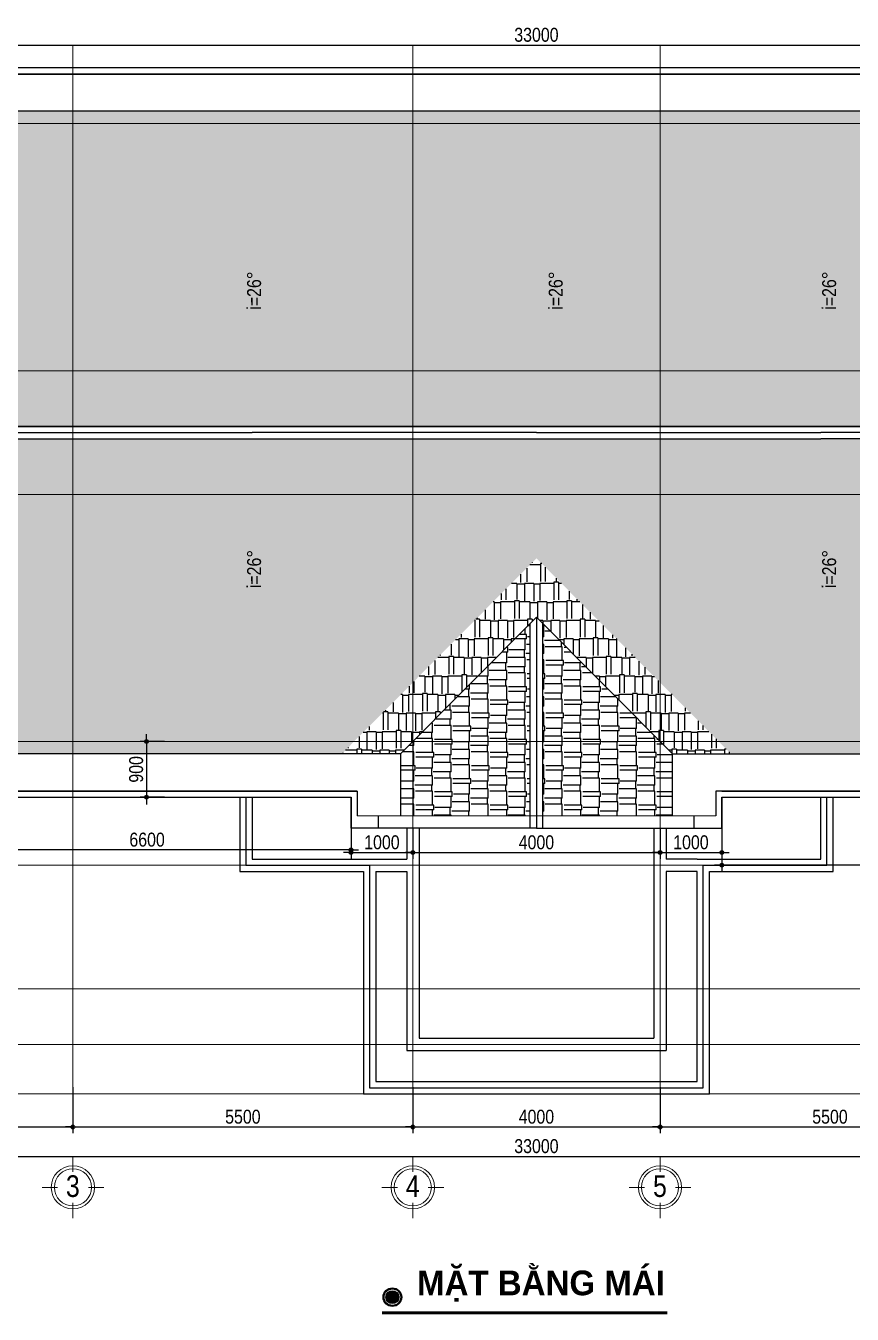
# Model space of a CAD drawing. Extents: x -79995 to 347433, y -157641 to 104789.
# Drawn here: x -4865 to 8508, y 83941 to 104789 of the extents above; entities that cross this region are included whole.
import ezdxf
from ezdxf.enums import TextEntityAlignment as Align

# ---------------------------------------------------------------- set-up
doc = ezdxf.new("R2010")
doc.units = 0
doc.linetypes.add('ACAD_ISO10W100', pattern=[18, 12, -3, 0, -3])
doc.layers.get('0').update_dxf_attribs({"color": 255, "linetype": 'CONTINUOUS'})
doc.layers.get('DEFPOINTS').update_dxf_attribs({"linetype": 'CONTINUOUS'})
for name, color, linetype in [('009', 251, 'CONTINUOUS'), ('DIM', 1, 'CONTINUOUS'), ('HACTH', 8, 'CONTINUOUS'), ('HATCHNGOI', 22, 'CONTINUOUS'), ('TAGS', 60, 'CONTINUOUS'), ('TEXT', 7, 'CONTINUOUS'), ('TUONG', 131, 'CONTINUOUS')]:
    doc.layers.add(name, color=color, linetype=linetype)
for name, color, linetype, lineweight in [('NET-THAY', 2, 'CONTINUOUS', 13), ('TEN TRUC', 3, 'CONTINUOUS', 18), ('TRUC', 24, 'CONTINUOUS', 0)]:
    doc.layers.add(name, color=color, linetype=linetype, lineweight=lineweight)
doc.styles.add('HEL-CONDENSE', font='')
doc.styles.add('HELVECONDENSE', font='')
doc.styles.add('SWISS-CONDENSE', font='')
doc.styles.add('VNI-HELVE-CONDENSEN', font='')
doc.styles.get('HEL-CONDENSE').set_extended_font_data('VNI-Helve-Condense')
doc.styles.get('HELVECONDENSE').set_extended_font_data('VNI-Helve-Condense')
doc.styles.get('SWISS-CONDENSE').set_extended_font_data('VNI-Swiss-Condense')
doc.styles.get('VNI-HELVE-CONDENSEN').set_extended_font_data('VNI-Helve-Condense')
doc.dimstyles.new('D100', dxfattribs={"dimtxt": 225, "dimasz": 1.2, "dimexe": 100, "dimexo": 0, "dimgap": 50, "dimtad": 1, "dimdec": 0, "dimzin": 13, "dimdsep": 46, "dimtxsty": 'HEL-CONDENSE', "dimblk": 'D50', "dimcen": 0, "dimclrd": 1, "dimclre": 1, "dimclrt": 7, "dimadec": 0, "dimazin": 0, "dimtfac": 1, "dimtdec": 0, "dimtmove": 0, "dimatfit": 3, "dimldrblk": 'D50', "dimfxl": 1, "dimtolj": 1, "dimtzin": 13, "dimarcsym": 0})
pattern_1 = [(90, (-1056383.75, 357066.5), (-300, 637.5), [150, -125, 175, -75, 225, -100]), (90, (-1056396.25, 357216.5), (-300, 637.5), [125, -475, 100, -150]), (90, (-1056365, 357516.5), (-300, 637.5), [75, -775]), (180, (-1056383.75, 357066.5), (-300, -212.5), [287.5, -912.5]), (180, (-1056383.75, 357216.5), (-300, -212.5), [281.25, -918.75]), (180, (-1056383.75, 357341.5), (-300, -212.5), [262.5, -937.5]), (180, (-1056365, 357516.5), (-300, -212.5), [287.5, -912.5]), (180, (-1056365, 357591.5), (-300, -212.5), [287.5, -912.5]), (180, (-1056383.75, 357816.5), (-300, -212.5), [275, -925])]
pattern_2 = [(180, (-1056383.75, 357066.5), (-637.5, -300), [150, -125, 175, -75, 225, -100]), (180, (-1056533.75, 357054), (-637.5, -300), [125, -475, 100, -150]), (180, (-1056833.75, 357085.24), (-637.5, -300), [75, -775]), (270, (-1056383.75, 357066.5), (212.5, -300), [287.5, -912.5]), (270, (-1056533.75, 357066.5), (212.5, -300), [281.25, -918.75]), (270, (-1056658.75, 357066.5), (212.5, -300), [262.5, -937.5]), (270, (-1056833.75, 357085.24), (212.5, -300), [287.5, -912.5]), (270, (-1056908.75, 357085.24), (212.5, -300), [287.5, -912.5]), (270, (-1057133.75, 357066.5), (212.5, -300), [275, -925])]

# ---------------------------------------------------------------- blocks, each defined once
blk = doc.blocks.new('D50')
at = {"layer": 'DIM'}
blk.add_hatch(color=256, dxfattribs=at).paths.add_polyline_path([(25, 0, 1), (-25, 0, 1)])
blk.add_line((25, 0), (100, 0), dxfattribs=at)
blk.add_circle((0, 0), 25, dxfattribs=at)
blk = doc.blocks.new('*D379')
at = {"layer": 'DEFPOINTS', "color": 0, "transparency": 16777216}
for p in [(-7102, 87616), (-4102, 87616), (-4102, 86971)]:
    blk.add_point(p, dxfattribs=at)
at = {"layer": 'DIM', "color": 1, "lineweight": -2, "transparency": 16777216}
for p, q in [((-7102, 87616), (-7102, 86871)), ((-4102, 87616), (-4102, 86871)), ((-7100, 86971), (-4103, 86971))]:
    blk.add_line(p, q, dxfattribs=at)
at = {"layer": 'DIM', "color": 1, "lineweight": -2, "transparency": 16777216, "xscale": 1.199999999999999, "yscale": 1.199999999999999, "zscale": 1.199999999999999, "rotation": 180}
blk.add_blockref('D50', (-7102, 86971), dxfattribs=at)
at = {"layer": 'DIM', "color": 1, "lineweight": -2, "transparency": 16777216, "xscale": 1.199999999999999, "yscale": 1.199999999999999, "zscale": 1.199999999999999}
blk.add_blockref('D50', (-4102, 86971), dxfattribs=at)
at = {"layer": 'DIM', "color": 7, "transparency": 16777216, "insert": (-5602, 87136), "char_height": 225, "attachment_point": 5, "style": 'HEL-CONDENSE'}
blk.add_mtext('\\A1;3000', dxfattribs=at)
blk = doc.blocks.new('*D380')
at = {"layer": 'DEFPOINTS', "color": 0, "transparency": 16777216}
for p in [(-4102, 87616), (1398, 87616), (1398, 86971)]:
    blk.add_point(p, dxfattribs=at)
at = {"layer": 'DIM', "color": 1, "lineweight": -2, "transparency": 16777216}
for p, q in [((-4102, 87616), (-4102, 86871)), ((1398, 87616), (1398, 86871)), ((-4100, 86971), (1397, 86971))]:
    blk.add_line(p, q, dxfattribs=at)
at = {"layer": 'DIM', "color": 1, "lineweight": -2, "transparency": 16777216, "xscale": 1.199999999999999, "yscale": 1.199999999999999, "zscale": 1.199999999999999, "rotation": 180}
blk.add_blockref('D50', (-4102, 86971), dxfattribs=at)
at = {"layer": 'DIM', "color": 1, "lineweight": -2, "transparency": 16777216, "xscale": 1.199999999999999, "yscale": 1.199999999999999, "zscale": 1.199999999999999}
blk.add_blockref('D50', (1398, 86971), dxfattribs=at)
at = {"layer": 'DIM', "color": 7, "transparency": 16777216, "insert": (-1352, 87136), "char_height": 225, "attachment_point": 5, "style": 'HEL-CONDENSE'}
blk.add_mtext('\\A1;5500', dxfattribs=at)
blk = doc.blocks.new('*D381')
at = {"layer": 'DEFPOINTS', "color": 0, "transparency": 16777216}
for p in [(1398, 87616), (5398, 87616), (5398, 86971)]:
    blk.add_point(p, dxfattribs=at)
at = {"layer": 'DIM', "color": 1, "lineweight": -2, "transparency": 16777216}
for p, q in [((1398, 87616), (1398, 86871)), ((5398, 87616), (5398, 86871)), ((1400, 86971), (5397, 86971))]:
    blk.add_line(p, q, dxfattribs=at)
at = {"layer": 'DIM', "color": 1, "lineweight": -2, "transparency": 16777216, "xscale": 1.199999999999999, "yscale": 1.199999999999999, "zscale": 1.199999999999999, "rotation": 180}
blk.add_blockref('D50', (1398, 86971), dxfattribs=at)
at = {"layer": 'DIM', "color": 1, "lineweight": -2, "transparency": 16777216, "xscale": 1.199999999999999, "yscale": 1.199999999999999, "zscale": 1.199999999999999}
blk.add_blockref('D50', (5398, 86971), dxfattribs=at)
at = {"layer": 'DIM', "color": 7, "transparency": 16777216, "insert": (3398, 87136), "char_height": 225, "attachment_point": 5, "style": 'HEL-CONDENSE'}
blk.add_mtext('\\A1;4000', dxfattribs=at)
blk = doc.blocks.new('*D382')
at = {"layer": 'DEFPOINTS', "color": 0, "transparency": 16777216}
for p in [(5398, 87616), (10898, 87616), (10898, 86971)]:
    blk.add_point(p, dxfattribs=at)
at = {"layer": 'DIM', "color": 1, "lineweight": -2, "transparency": 16777216}
for p, q in [((5398, 87616), (5398, 86871)), ((10898, 87616), (10898, 86871)), ((5400, 86971), (10897, 86971))]:
    blk.add_line(p, q, dxfattribs=at)
at = {"layer": 'DIM', "color": 1, "lineweight": -2, "transparency": 16777216, "xscale": 1.199999999999999, "yscale": 1.199999999999999, "zscale": 1.199999999999999, "rotation": 180}
blk.add_blockref('D50', (5398, 86971), dxfattribs=at)
at = {"layer": 'DIM', "color": 1, "lineweight": -2, "transparency": 16777216, "xscale": 1.199999999999999, "yscale": 1.199999999999999, "zscale": 1.199999999999999}
blk.add_blockref('D50', (10898, 86971), dxfattribs=at)
at = {"layer": 'DIM', "color": 7, "transparency": 16777216, "insert": (8148, 87136), "char_height": 225, "attachment_point": 5, "style": 'HEL-CONDENSE'}
blk.add_mtext('\\A1;5500', dxfattribs=at)
blk = doc.blocks.new('*D385')
at = {"layer": 'DEFPOINTS', "color": 0, "transparency": 16777216}
for p in [(-13102, 87616), (19898, 87616), (19898, 86495)]:
    blk.add_point(p, dxfattribs=at)
at = {"layer": 'DIM', "color": 1, "lineweight": -2, "transparency": 16777216}
for p, q in [((-13102, 87616), (-13102, 86395)), ((19898, 87616), (19898, 86395)), ((-13100, 86495), (19897, 86495))]:
    blk.add_line(p, q, dxfattribs=at)
at = {"layer": 'DIM', "color": 1, "lineweight": -2, "transparency": 16777216, "xscale": 1.199999999999999, "yscale": 1.199999999999999, "zscale": 1.199999999999999, "rotation": 180}
blk.add_blockref('D50', (-13102, 86495), dxfattribs=at)
at = {"layer": 'DIM', "color": 1, "lineweight": -2, "transparency": 16777216, "xscale": 1.199999999999999, "yscale": 1.199999999999999, "zscale": 1.199999999999999}
blk.add_blockref('D50', (19898, 86495), dxfattribs=at)
at = {"layer": 'DIM', "color": 7, "transparency": 16777216, "insert": (3398, 86660), "char_height": 225, "attachment_point": 5, "style": 'HEL-CONDENSE'}
blk.add_mtext('\\A1;33000', dxfattribs=at)
blk = doc.blocks.new('A$C206177D3')
at = {"layer": 'TEN TRUC', "ltscale": 1000}
for p, q in [((-37, 240), (-37, 490)), ((-287, -10), (-537, -10)), ((463, -10), (213, -10)), ((-37, -510), (-37, -260))]:
    blk.add_line(p, q, dxfattribs=at)
blk.add_circle((-37, -10), 350, dxfattribs=at)
at = {"layer": 'TEN TRUC', "color": 254, "ltscale": 1000}
blk.add_circle((-37, -10), 300, dxfattribs=at)
blk = doc.blocks.new('*D497')
at = {"layer": 'DEFPOINTS', "color": 0, "transparency": 16777216}
for p in [(19898, 104476), (-13102, 104242), (19898, 104242)]:
    blk.add_point(p, dxfattribs=at)
at = {"layer": 'DIM', "color": 1, "lineweight": -2, "transparency": 16777216}
for p, q in [((-13102, 104242), (-13102, 104576)), ((-13100, 104476), (19897, 104476)), ((19898, 104242), (19898, 104576))]:
    blk.add_line(p, q, dxfattribs=at)
at = {"layer": 'DIM', "color": 1, "lineweight": -2, "transparency": 16777216, "xscale": 1.199999999999999, "yscale": 1.199999999999999, "zscale": 1.199999999999999, "rotation": 180}
blk.add_blockref('D50', (-13102, 104476), dxfattribs=at)
at = {"layer": 'DIM', "color": 1, "lineweight": -2, "transparency": 16777216, "xscale": 1.199999999999999, "yscale": 1.199999999999999, "zscale": 1.199999999999999}
blk.add_blockref('D50', (19898, 104476), dxfattribs=at)
at = {"layer": 'DIM', "color": 7, "transparency": 16777216, "insert": (3398, 104641), "char_height": 225, "attachment_point": 5, "style": 'HEL-CONDENSE'}
blk.add_mtext('\\A1;33000', dxfattribs=at)
blk = doc.blocks.new('*D520')
at = {"layer": 'DEFPOINTS', "color": 0, "linetype": 'Continuous', "transparency": 16777216}
for p in [(398, 91807), (1398, 91807), (1398, 91411)]:
    blk.add_point(p, dxfattribs=at)
at = {"layer": 'DIM', "color": 1, "linetype": 'Continuous', "lineweight": -2, "transparency": 16777216}
for p, q in [((398, 91807), (398, 91311)), ((1398, 91807), (1398, 91311)), ((400, 91411), (1397, 91411))]:
    blk.add_line(p, q, dxfattribs=at)
at = {"layer": 'DIM', "color": 1, "linetype": 'Continuous', "lineweight": -2, "transparency": 16777216, "xscale": 1.199999999999999, "yscale": 1.199999999999999, "zscale": 1.199999999999999, "rotation": 180}
blk.add_blockref('D50', (398, 91411), dxfattribs=at)
at = {"layer": 'DIM', "color": 1, "linetype": 'Continuous', "lineweight": -2, "transparency": 16777216, "xscale": 1.199999999999999, "yscale": 1.199999999999999, "zscale": 1.199999999999999}
blk.add_blockref('D50', (1398, 91411), dxfattribs=at)
at = {"layer": 'DIM', "color": 7, "linetype": 'Continuous', "transparency": 16777216, "insert": (898, 91576), "char_height": 225, "attachment_point": 5, "style": 'HEL-CONDENSE'}
blk.add_mtext('\\A1;1000', dxfattribs=at)
blk = doc.blocks.new('*D521')
at = {"layer": 'DEFPOINTS', "color": 0, "linetype": 'Continuous', "transparency": 16777216}
for p in [(1398, 91807), (5398, 91807), (5398, 91411)]:
    blk.add_point(p, dxfattribs=at)
at = {"layer": 'DIM', "color": 1, "linetype": 'Continuous', "lineweight": -2, "transparency": 16777216}
for p, q in [((1398, 91807), (1398, 91311)), ((5398, 91807), (5398, 91311)), ((1400, 91411), (5397, 91411))]:
    blk.add_line(p, q, dxfattribs=at)
at = {"layer": 'DIM', "color": 1, "linetype": 'Continuous', "lineweight": -2, "transparency": 16777216, "xscale": 1.199999999999999, "yscale": 1.199999999999999, "zscale": 1.199999999999999, "rotation": 180}
blk.add_blockref('D50', (1398, 91411), dxfattribs=at)
at = {"layer": 'DIM', "color": 1, "linetype": 'Continuous', "lineweight": -2, "transparency": 16777216, "xscale": 1.199999999999999, "yscale": 1.199999999999999, "zscale": 1.199999999999999}
blk.add_blockref('D50', (5398, 91411), dxfattribs=at)
at = {"layer": 'DIM', "color": 7, "linetype": 'Continuous', "transparency": 16777216, "insert": (3398, 91576), "char_height": 225, "attachment_point": 5, "style": 'HEL-CONDENSE'}
blk.add_mtext('\\A1;4000', dxfattribs=at)
blk = doc.blocks.new('*D522')
at = {"layer": 'DEFPOINTS', "color": 0, "linetype": 'Continuous', "transparency": 16777216}
for p in [(5398, 91807), (6398, 91807), (6398, 91411)]:
    blk.add_point(p, dxfattribs=at)
at = {"layer": 'DIM', "color": 1, "linetype": 'Continuous', "lineweight": -2, "transparency": 16777216}
for p, q in [((5398, 91807), (5398, 91311)), ((6398, 91807), (6398, 91311)), ((5400, 91411), (6397, 91411))]:
    blk.add_line(p, q, dxfattribs=at)
at = {"layer": 'DIM', "color": 1, "linetype": 'Continuous', "lineweight": -2, "transparency": 16777216, "xscale": 1.199999999999999, "yscale": 1.199999999999999, "zscale": 1.199999999999999, "rotation": 180}
blk.add_blockref('D50', (5398, 91411), dxfattribs=at)
at = {"layer": 'DIM', "color": 1, "linetype": 'Continuous', "lineweight": -2, "transparency": 16777216, "xscale": 1.199999999999999, "yscale": 1.199999999999999, "zscale": 1.199999999999999}
blk.add_blockref('D50', (6398, 91411), dxfattribs=at)
at = {"layer": 'DIM', "color": 7, "linetype": 'Continuous', "transparency": 16777216, "insert": (5898, 91576), "char_height": 225, "attachment_point": 5, "style": 'HEL-CONDENSE'}
blk.add_mtext('\\A1;1000', dxfattribs=at)
blk = doc.blocks.new('*D530')
at = {"layer": 'DEFPOINTS', "color": 0, "linetype": 'Continuous', "transparency": 16777216}
for p in [(-2620, 93207), (-2913, 92307), (-2620, 92307)]:
    blk.add_point(p, dxfattribs=at)
at = {"layer": 'DIM', "color": 1, "linetype": 'Continuous', "lineweight": -2, "transparency": 16777216}
for p, q in [((-2620, 93207), (-3013, 93207)), ((-2913, 93206), (-2913, 92308)), ((-2620, 92307), (-3013, 92307))]:
    blk.add_line(p, q, dxfattribs=at)
at = {"layer": 'DIM', "color": 1, "linetype": 'Continuous', "lineweight": -2, "transparency": 16777216, "xscale": 1.199999999999999, "yscale": 1.199999999999999, "zscale": 1.199999999999999}
for p, rotation in [((-2913, 93207), 90), ((-2913, 92307), 270)]:
    blk.add_blockref('D50', p, dxfattribs=dict(at, rotation=rotation))
at = {"layer": 'DIM', "color": 7, "linetype": 'Continuous', "transparency": 16777216, "insert": (-3078, 92757), "char_height": 225, "attachment_point": 5, "rotation": 90, "style": 'HEL-CONDENSE'}
blk.add_mtext('\\A1;900', dxfattribs=at)
blk = doc.blocks.new('*D532')
at = {"layer": 'DEFPOINTS', "color": 0, "linetype": 'Continuous', "transparency": 16777216}
for p in [(20097, 103407), (-15556, 103207), (22215, 103207), (17851, 102657), (14923, 98207)]:
    blk.add_point(p, dxfattribs=at)
at = {"layer": 'DIM', "color": 1, "linetype": 'Continuous', "lineweight": -2, "transparency": 16777216}
blk.add_arc((19898, 103207), 2120, 180.0324, 225.1077, dxfattribs=at)
at = {"layer": 'DIM', "color": 1, "linetype": 'Continuous', "lineweight": -2, "transparency": 16777216, "xscale": 1.199999999999999, "yscale": 1.199999999999999, "zscale": 1.199999999999999}
for p, rotation in [((17779, 103207), 90.01621730509545), ((18403, 101704), 315.1238698962329)]:
    blk.add_blockref('D50', p, dxfattribs=dict(at, rotation=rotation))
at = {"layer": 'DIM', "color": 7, "linetype": 'Continuous', "transparency": 16777216, "insert": (18093, 102457), "char_height": 225, "attachment_point": 5, "rotation": 292.57, "style": 'HEL-CONDENSE'}
blk.add_mtext('\\A1;45°', dxfattribs=at)
blk = doc.blocks.new('*D533')
at = {"layer": 'DEFPOINTS', "color": 0, "linetype": 'Continuous', "transparency": 16777216}
for p in [(-13301, 103407), (-15556, 103207), (22215, 103207), (-11256, 102138), (-8126, 98207)]:
    blk.add_point(p, dxfattribs=at)
at = {"layer": 'DIM', "color": 1, "linetype": 'Continuous', "lineweight": -2, "transparency": 16777216}
blk.add_arc((-13102, 103207), 2133, 314.8922, 359.9678, dxfattribs=at)
at = {"layer": 'DIM', "color": 1, "linetype": 'Continuous', "lineweight": -2, "transparency": 16777216, "xscale": 1.199999999999999, "yscale": 1.199999999999999, "zscale": 1.199999999999999}
for p, rotation in [((-10969, 103207), 89.98388093189483), ((-11597, 101695), 224.8760318667781)]:
    blk.add_blockref('D50', p, dxfattribs=dict(at, rotation=rotation))
at = {"layer": 'DIM', "color": 7, "linetype": 'Continuous', "transparency": 16777216, "insert": (-11284, 102452), "char_height": 225, "attachment_point": 5, "rotation": 67.43, "style": 'HEL-CONDENSE'}
blk.add_mtext('\\A1;45°', dxfattribs=at)
blk = doc.blocks.new('*D535')
at = {"layer": 'DEFPOINTS', "color": 0, "linetype": 'Continuous', "transparency": 16777216}
for p in [(-10102, 92222), (-8527, 90033), (-15556, 89207), (22215, 89207), (-6902, 89006)]:
    blk.add_point(p, dxfattribs=at)
at = {"layer": 'DIM', "color": 1, "linetype": 'Continuous', "lineweight": -2, "transparency": 16777216}
blk.add_arc((-7102, 89207), 1648, 134.9016, 179.9583, dxfattribs=at)
at = {"layer": 'DIM', "color": 1, "linetype": 'Continuous', "lineweight": -2, "transparency": 16777216, "xscale": 1.199999999999999, "yscale": 1.199999999999999, "zscale": 1.199999999999999}
for p, rotation in [((-8264, 90375), 44.88077642419574), ((-8749, 89207), 269.9791363744756)]:
    blk.add_blockref('D50', p, dxfattribs=dict(at, rotation=rotation))
at = {"layer": 'DIM', "color": 7, "linetype": 'Continuous', "transparency": 16777216, "insert": (-8775, 89903), "char_height": 225, "attachment_point": 5, "rotation": 67.43, "style": 'HEL-CONDENSE'}
blk.add_mtext('\\A1;45°', dxfattribs=at)
blk = doc.blocks.new('*D537')
at = {"layer": 'DEFPOINTS', "color": 0, "linetype": 'Continuous', "transparency": 16777216}
for p in [(16898, 92222), (15848, 89731), (-15556, 89207), (22215, 89207), (13698, 89006)]:
    blk.add_point(p, dxfattribs=at)
at = {"layer": 'DIM', "color": 1, "linetype": 'Continuous', "lineweight": -2, "transparency": 16777216}
blk.add_arc((13898, 89207), 2019, 0.0341, 45.106, dxfattribs=at)
at = {"layer": 'DIM', "color": 1, "linetype": 'Continuous', "lineweight": -2, "transparency": 16777216, "xscale": 1.199999999999999, "yscale": 1.199999999999999, "zscale": 1.199999999999999}
for p, rotation in [((15323, 90638), 135.123061944268), ((15918, 89207), 270.0170252570587)]:
    blk.add_blockref('D50', p, dxfattribs=dict(at, rotation=rotation))
at = {"layer": 'DIM', "color": 7, "linetype": 'Continuous', "transparency": 16777216, "insert": (15915, 90045), "char_height": 225, "attachment_point": 5, "rotation": 292.57, "style": 'HEL-CONDENSE'}
blk.add_mtext('\\A1;45°', dxfattribs=at)
blk = doc.blocks.new('*D597')
at = {"layer": '009', "color": 1, "lineweight": -2, "transparency": 16777216}
for p, q in [((-6202, 92307), (-6202, 91354)), ((398, 92307), (398, 91354)), ((397, 91454), (-6200, 91454))]:
    blk.add_line(p, q, dxfattribs=at)
at = {"layer": 'DEFPOINTS', "color": 0, "transparency": 16777216}
for p in [(-6202, 92307), (398, 92307), (-6202, 91454)]:
    blk.add_point(p, dxfattribs=at)
at = {"layer": '009', "color": 1, "lineweight": -2, "transparency": 16777216, "xscale": 1.199999999999999, "yscale": 1.199999999999999, "zscale": 1.199999999999999, "rotation": 180}
blk.add_blockref('D50', (-6202, 91454), dxfattribs=at)
at = {"layer": '009', "color": 1, "lineweight": -2, "transparency": 16777216, "xscale": 1.199999999999999, "yscale": 1.199999999999999, "zscale": 1.199999999999999}
blk.add_blockref('D50', (398, 91454), dxfattribs=at)
at = {"layer": '009', "color": 7, "transparency": 16777216, "insert": (-2902, 91619), "char_height": 225, "attachment_point": 5, "style": 'HEL-CONDENSE'}
blk.add_mtext('\\A1;6600', dxfattribs=at)
blk = doc.blocks.new('*D598')
at = {"layer": '009', "color": 1, "lineweight": -2, "transparency": 16777216}
for p, q in [((6398, 92307), (6398, 91107)), ((12998, 92307), (12998, 91107)), ((12997, 91207), (6400, 91207))]:
    blk.add_line(p, q, dxfattribs=at)
at = {"layer": 'DEFPOINTS', "color": 0, "transparency": 16777216}
for p in [(6398, 92307), (12998, 92307), (6398, 91207)]:
    blk.add_point(p, dxfattribs=at)
at = {"layer": '009', "color": 1, "lineweight": -2, "transparency": 16777216, "xscale": 1.199999999999999, "yscale": 1.199999999999999, "zscale": 1.199999999999999, "rotation": 180}
blk.add_blockref('D50', (6398, 91207), dxfattribs=at)
at = {"layer": '009', "color": 1, "lineweight": -2, "transparency": 16777216, "xscale": 1.199999999999999, "yscale": 1.199999999999999, "zscale": 1.199999999999999}
blk.add_blockref('D50', (12998, 91207), dxfattribs=at)
at = {"layer": '009', "color": 7, "transparency": 16777216, "insert": (9698, 91372), "char_height": 225, "attachment_point": 5, "style": 'HEL-CONDENSE'}
blk.add_mtext('\\A1;6600', dxfattribs=at)

msp = doc.modelspace()

# ---------------------------------------------------------------- hatches: boundary and pattern name
at = {"layer": 'DIM', "linetype": 'ByBlock'}
msp.add_hatch(color=1, dxfattribs=at).paths.add_polyline_path([(1172.329, 84217.618, 1), (963.289, 84217.618, 1)])
at = {"layer": 'HATCHNGOI'}
h = msp.add_hatch(dxfattribs=at)
h.set_pattern_fill('AR-RSHKE', color=34, scale=25, angle=180, style=0)
h.set_pattern_definition(pattern_2)
h.paths.add_polyline_path([(19956.4, 103406.996), (-13159.495, 103406.996), (-8084.373, 98306.996), (3398.452, 98306.996), (14881.278, 98306.996)])
h = msp.add_hatch(dxfattribs=at)
h.set_pattern_fill('AR-RSHKE', color=14, scale=25, angle=180, style=0)
h.set_pattern_definition(pattern_2)
h.paths.add_polyline_path([(3398.452, 96172.438), (6548.452, 93006.996), (13698.452, 93006.996), (16798.452, 96180.424), (14881.278, 98106.996), (7998.452, 98106.996), (-8084.373, 98106.996), (-10001.548, 96180.424), (-6901.548, 93006.996), (248.452, 93006.996)])
h = msp.add_hatch(dxfattribs=at)
h.set_pattern_fill('AR-RSHKE', color=14, scale=25, angle=180, style=0)
h.set_pattern_definition(pattern_2)
h.paths.add_polyline_path([(3398.452, 96172.438), (248.452, 93006.996), (1198.452, 93006.996), (3398.452, 95217.781), (5598.452, 93006.996), (6548.452, 93006.996)])
h = msp.add_hatch(dxfattribs=at)
h.set_pattern_fill('AR-RSHKE', color=14, scale=25, angle=90, style=0)
h.set_pattern_definition(pattern_1)
h.paths.add_polyline_path([(1198.452, 92006.996), (3298.452, 92006.996), (3298.452, 95117.29), (1198.452, 93006.996)])
h = msp.add_hatch(dxfattribs=at)
h.set_pattern_fill('AR-RSHKE', color=34, scale=25, angle=90, style=0)
h.set_pattern_definition(pattern_1)
h.paths.add_polyline_path([(3498.452, 92006.996), (5598.452, 92006.996), (5598.452, 93006.996), (3498.452, 95117.29)])

# ---------------------------------------------------------------- linework, layer by layer
for points in [[(-1012.454, 101482.281, 0, 210, 0), (-1012.454, 100995.292, 0, 0, 0), (-1012.454, 99923.721, 0, 0, 0)], [(3868.135, 101482.281, 0, 210, 0), (3868.135, 100995.292, 0, 0, 0), (3868.135, 99923.721, 0, 0, 0)], [(8292.623, 101482.281, 0, 210, 0), (8292.623, 100995.292, 0, 0, 0), (8292.623, 99923.721, 0, 0, 0)], [(-1012.454, 94931.712, 0, 210, 0), (-1012.454, 95418.701, 0, 0, 0), (-1012.454, 96490.272, 0, 0, 0)], [(8292.623, 94931.712, 0, 210, 0), (8292.623, 95418.701, 0, 0, 0), (8292.623, 96490.272, 0, 0, 0)], [(1732.676, 92781.113, 0, 210, 0), (2219.665, 92781.113, 0, 0, 0), (3291.236, 92781.113, 0, 0, 0)], [(5158.031, 92781.113, 0, 210, 0), (4671.042, 92781.113, 0, 0, 0), (3599.471, 92781.113, 0, 0, 0)]]:
    msp.add_lwpolyline(points, format="xyseb")
at = {"layer": 'HACTH'}
for p, q in [((1298.452, 91806.996), (1298.452, 91306.996)), ((1498.452, 91806.996), (1498.452, 88406.996)), ((5298.452, 91806.996), (5298.452, 88406.996)), ((5498.452, 91806.996), (5498.452, 91306.996)), ((798.452, 91306.996), (1298.452, 91306.996)), ((798.452, 91106.996), (1298.452, 91106.996)), ((1298.452, 91106.996), (1298.452, 88206.996)), ((5998.452, 91306.996), (5498.452, 91306.996)), ((5498.452, 91106.996), (5498.452, 88206.996)), ((5998.452, 91106.996), (5498.452, 91106.996)), ((1498.452, 88406.996), (5298.452, 88406.996)), ((1298.452, 88206.996), (5498.452, 88206.996))]:
    msp.add_line(p, q, dxfattribs=at)
for points in [[(-1401.548, 92306.996), (-1401.548, 91106.996), (598.452, 91106.996), (598.452, 87506.996), (6198.452, 87506.996), (6198.452, 91106.996), (8198.452, 91106.996), (8198.452, 92306.996)], [(-1301.548, 92306.996), (-1301.548, 91206.996), (698.452, 91206.996), (698.452, 87606.996), (6098.452, 87606.996), (6098.452, 91206.996), (8098.452, 91206.996), (8098.452, 92306.996)], [(-1201.548, 92306.996), (-1201.548, 91306.996), (798.452, 91306.996)], [(5998.452, 91306.996), (7998.452, 91306.996), (7998.452, 92306.996)], [(798.452, 91106.996), (798.452, 87706.996), (5998.452, 87706.996), (5998.452, 91106.996)]]:
    msp.add_lwpolyline(points, dxfattribs=at)
at = {"layer": 'NET-THAY', "linetype": 'ByBlock', "lineweight": -2}
for p, q in [((20798.452, 104106.996), (-14001.548, 104106.996)), ((20698.452, 104006.996), (-13901.548, 104006.996)), ((-13901.548, 104006.996), (20698.452, 104006.996)), ((-8084.373, 98306.996), (3398.452, 98306.996)), ((14881.278, 98306.996), (3398.452, 98306.996)), ((-8084.373, 98106.996), (7998.452, 98106.996)), ((14881.278, 98106.996), (7998.452, 98106.996)), ((-6301.548, 92406.996), (498.452, 92406.996)), ((498.452, 92406.996), (-6301.548, 92406.996)), ((498.452, 92406.996), (498.452, 92006.996)), ((13098.452, 92406.996), (6298.452, 92406.996)), ((6298.452, 92406.996), (6298.452, 92006.996)), ((6398.452, 92406.996), (13098.452, 92406.996)), ((-6201.548, 92306.996), (398.452, 92306.996)), ((398.452, 91806.996), (398.452, 92306.996)), ((6398.452, 91806.996), (6398.452, 92306.996)), ((6398.452, 92306.996), (12998.452, 92306.996)), ((843.991, 91806.996), (843.991, 92006.996)), ((5952.913, 91806.996), (5952.913, 92006.996)), ((3398.452, 91806.996), (398.452, 91806.996)), ((3398.452, 91806.996), (6398.452, 91806.996))]:
    msp.add_line(p, q, dxfattribs=at)
at = {"layer": 'NET-THAY'}
for q in [(498.452, 92006.996), (6298.452, 92006.996)]:
    msp.add_line((3398.452, 92006.996), q, dxfattribs=at)
at = {"layer": 'NET-THAY', "linetype": 'ByBlock', "lineweight": -2}
for points in [[(-1201.548, 104006.996), (-13901.548, 104006.996), (-13901.548, 88406.996), (-6301.548, 88406.996), (-6301.548, 92406.996), (-1201.548, 92406.996)], [(-1201.548, 104006.996), (7798.452, 104006.996)], [(7998.452, 92406.996), (13098.452, 92406.996), (13098.452, 88406.996), (20698.452, 88406.996), (20698.452, 104006.996), (7798.452, 104006.996)], [(3398.452, 98306.996), (-8084.373, 98306.996)], [(3398.452, 98306.996), (14881.278, 98306.996)], [(3298.452, 91806.996), (3298.452, 95117.29)], [(3498.452, 95117.29), (3498.452, 91806.996)]]:
    msp.add_lwpolyline(points, dxfattribs=at)
at = {"layer": 'TEXT', "color": 7, "linetype": 'ByBlock', "const_width": 48.75}
msp.add_lwpolyline([(5513.657, 83965.851), (2082.024, 83965.851), (5513.657, 83965.851), (897.821, 83965.851)], dxfattribs=at)
at = {"layer": 'TEXT', "color": 7, "linetype": 'ByBlock'}
for radius in [150.491, 133.77, 104.52]:
    msp.add_circle((1067.809, 84217.618), radius, dxfattribs=at)
at = {"layer": 'TRUC', "linetype": 'ACAD_ISO10W100', "ltscale": 0.2}
msp.add_lwpolyline([(-15555.532, 104475.98), (22214.78, 104475.98), (22214.78, 87506.996), (-15555.532, 87506.996)], close=True, dxfattribs=at)
for points in [[(-4101.548, 104475.98), (-4101.548, 87506.996)], [(1398.452, 104475.98), (1398.452, 87506.996)], [(5398.452, 104475.98), (5398.452, 87506.996)], [(-15555.532, 104106.996), (22214.78, 104106.996)], [(-15555.532, 103206.996), (22214.78, 103206.996)], [(-15555.532, 99206.996), (22214.78, 99206.996)], [(-15555.532, 97206.996), (22214.78, 97206.996)], [(-15555.532, 93206.996), (22214.78, 93206.996)], [(-15555.532, 91206.996), (22214.78, 91206.996)], [(-15555.532, 89206.996), (22214.78, 89206.996)], [(-15555.532, 88306.996), (22214.78, 88306.996)]]:
    msp.add_lwpolyline(points, dxfattribs=at)
at = {"layer": 'TUONG'}
for q in [(1198.452, 93006.996), (5598.452, 93006.996)]:
    msp.add_line((3398.452, 95217.781), q, dxfattribs=at)
for points in [[(5598.452, 92006.996), (5598.452, 93006.996), (13698.452, 93006.996), (13698.452, 89006.016), (20098.452, 89006.016), (20098.452, 103406.996), (-13301.548, 103406.996)], [(-8125.938, 98206.996), (-1201.548, 98206.996)], [(3398.452, 98206.996), (-1201.548, 98206.996)], [(3398.452, 98206.996), (7998.452, 98206.996)], [(14922.843, 98206.996), (7998.452, 98206.996)], [(3398.452, 95217.781), (3398.452, 91806.996)], [(1198.452, 93006.996), (-6901.548, 93006.996), (-6901.548, 89006.016)]]:
    msp.add_lwpolyline(points, dxfattribs=at)
at = {"layer": 'TUONG', "color": 4}
msp.add_lwpolyline([(1198.452, 93006.996), (1198.452, 92006.996)], dxfattribs=at)

# ---------------------------------------------------------------- block references
at = {"layer": 'TAGS', "ltscale": 1000}
ref = msp.add_blockref('A$C206177D3', (-4064.926, 86004.643), dxfattribs=at)
ref.add_attrib('A', '3', dxfattribs={"color": 7, "ltscale": 1000, "height": 350, "style": 'VNI-HELVE-CONDENSEN'}).set_placement((-4103.23, 85839.005), align=Align.CENTER)
ref = msp.add_blockref('A$C206177D3', (1435.074, 86004.643), dxfattribs=at)
ref.add_attrib('A', '4', dxfattribs={"color": 7, "ltscale": 1000, "height": 350, "style": 'VNI-HELVE-CONDENSEN'}).set_placement((1396.77, 85839.005), align=Align.CENTER)
ref = msp.add_blockref('A$C206177D3', (5435.074, 86004.643), dxfattribs=at)
ref.add_attrib('A', '5', dxfattribs={"color": 7, "ltscale": 1000, "height": 350, "style": 'VNI-HELVE-CONDENSEN'}).set_placement((5396.77, 85839.005), align=Align.CENTER)

# ---------------------------------------------------------------- texts
at = {"layer": 'TEXT', "ltscale": 25, "char_height": 50, "width": 5765.63521, "attachment_point": 7, "rotation": 90.1094066, "style": 'HELVECONDENSE'}
for insert in [(-1053.984, 100193.408), (3826.606, 100193.408), (8251.093, 100193.408), (-1053.984, 95688.389), (8251.093, 95688.389)]:
    msp.add_mtext('{\\H4.5x;i=26\\fArial|b0|i0|c0|p34;°}', dxfattribs=dict(at, insert=insert))
at = {"layer": 'TEXT', "color": 7, "insert": (1465.798, 84648.095), "char_height": 400, "attachment_point": 1, "style": 'SWISS-CONDENSE'}
msp.add_mtext('{\\fVNI-Avo|b1|i0|c0|p2;MAËT BAÈNG MAÙI}', dxfattribs=at)

# ---------------------------------------------------------------- dimensions: what is measured, and where the dimension line sits
at = {"layer": '009'}
for base, p1, p2, picture, middle in [((-6201.548, 91454.271), (398.452, 92306.996), (-6201.548, 92306.996), '*D597', (-2901.548, 91619.171)), ((6398.452, 91206.996), (12998.452, 92306.996), (6398.452, 92306.996), '*D598', (9698.452, 91371.896))]:
    dim = msp.add_linear_dim(base=base, p1=p1, p2=p2, dimstyle='D100', dxfattribs=at)
    dim.commit()
    dim.dimension.update_dxf_attribs({"geometry": picture, "text_midpoint": middle})
at = {"layer": 'DIM'}
dim = msp.add_linear_dim(base=(19898.452, 104475.98), p1=(-13101.548, 104242.419), p2=(19898.452, 104242.419), dimstyle='D100', override={"dimtmove": 1}, dxfattribs=at)
dim.commit()
dim.dimension.update_dxf_attribs({"geometry": '*D497', "text_midpoint": (3398.452, 104640.88)})
at = {"layer": 'DIM', "linetype": 'Continuous'}
for base, line1, line2, picture, middle in [((17851.329, 102656.683), ((-15555.532, 103206.996), (22214.78, 103206.996)), ((14922.843, 98206.996), (20097.477, 103406.996)), '*D532', (18093.275, 102456.681)), ((-11256.298, 102137.627), ((-15555.532, 103206.996), (22214.78, 103206.996)), ((-8125.938, 98206.996), (-13300.572, 103406.996)), '*D533', (-11284.44, 102451.722)), ((-8527.173, 90033.183), ((-15555.532, 89206.996), (22214.78, 89206.996)), ((-10101.548, 92221.702), (-6901.548, 89006.016)), '*D535', (-8775.343, 89902.704)), ((15848.427, 89731.194), ((-15555.532, 89206.996), (22214.78, 89206.996)), ((16898.452, 92221.702), (13698.452, 89006.016)), '*D537', (15915.278, 90045.283))]:
    dim = msp.add_angular_dim_2l(base=base, line1=line1, line2=line2, dimstyle='D100', dxfattribs=at)
    dim.commit()
    dim.dimension.update_dxf_attribs({"geometry": picture, "text_midpoint": middle})
dim = msp.add_linear_dim(base=(-2912.854, 92306.996), p1=(-2620.344, 93206.996), p2=(-2620.344, 92306.996), angle=90, dimstyle='D100', dxfattribs=at)
dim.commit()
dim.dimension.update_dxf_attribs({"geometry": '*D530', "text_midpoint": (-3077.754, 92756.996)})
for base, p1, p2, picture, middle in [((1398.452, 91411.149), (398.452, 91806.996), (1398.452, 91806.996), '*D520', (898.452, 91576.049)), ((5398.452, 91411.149), (1398.452, 91806.996), (5398.452, 91806.996), '*D521', (3398.452, 91576.049)), ((6398.452, 91411.149), (5398.452, 91806.996), (6398.452, 91806.996), '*D522', (5898.452, 91576.049))]:
    dim = msp.add_linear_dim(base=base, p1=p1, p2=p2, dimstyle='D100', dxfattribs=at)
    dim.commit()
    dim.dimension.update_dxf_attribs({"geometry": picture, "text_midpoint": middle})
at = {"layer": 'DIM'}
dim = msp.add_aligned_dim(p1=(-13101.548, 87615.635), p2=(19898.452, 87615.635), distance=-1120.846, dimstyle='D100', dxfattribs=at)
dim.commit()
dim.dimension.update_dxf_attribs({"geometry": '*D385', "text_midpoint": (3398.452, 86659.69)})
for base, p1, p2, picture, middle in [((-4101.548, 86971.448), (-7101.548, 87615.635), (-4101.548, 87615.635), '*D379', (-5601.548, 87136.348)), ((1398.452, 86971.448), (-4101.548, 87615.635), (1398.452, 87615.635), '*D380', (-1351.548, 87136.348)), ((5398.452, 86971.448), (1398.452, 87615.635), (5398.452, 87615.635), '*D381', (3398.452, 87136.348)), ((10898.452, 86971.448), (5398.452, 87615.635), (10898.452, 87615.635), '*D382', (8148.452, 87136.348))]:
    dim = msp.add_linear_dim(base=base, p1=p1, p2=p2, angle=180, dimstyle='D100', override={"dimtmove": 1}, dxfattribs=at)
    dim.commit()
    dim.dimension.update_dxf_attribs({"geometry": picture, "text_midpoint": middle})

doc.saveas('drawing.dxf')
